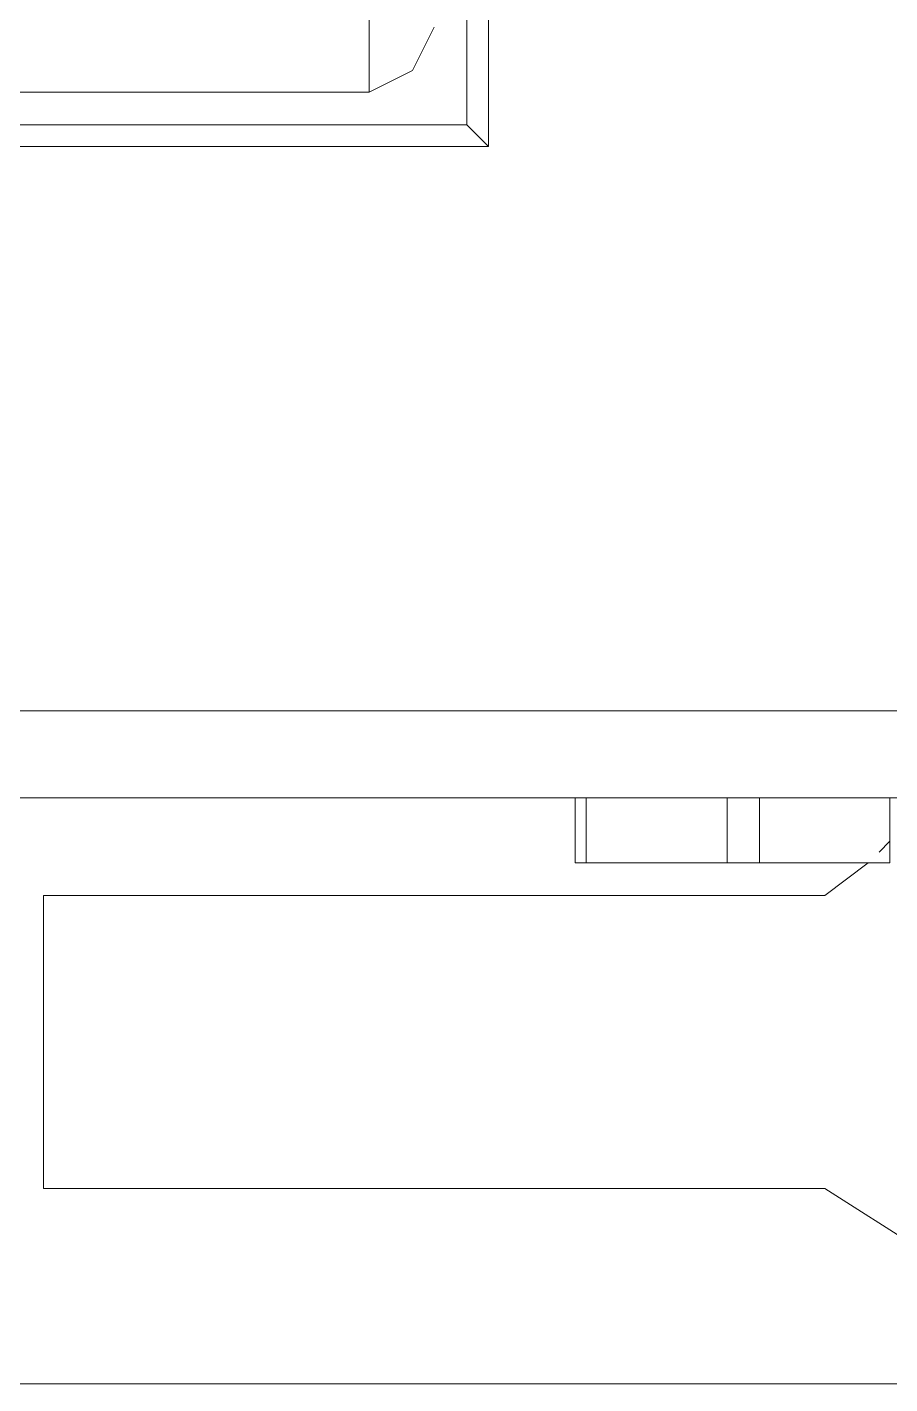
# Model space of a CAD drawing. Header units: millimetres. Extents: x -11 to 1219, y 0 to 1751.
# Drawn here: x 232.54 to 237.04, y 871.06 to 878.14 of the extents above; entities that cross this region are included whole.
import ezdxf

# ---------------------------------------------------------------- set-up
doc = ezdxf.new("R2010")
doc.units = ezdxf.units.MM
doc.header["$LTSCALE"] = 10
doc.layers.add('_MULTI_WIRE', color=9, linetype='CONTINUOUS')
doc.layers.add('PDF_Geometry', color=7, linetype='CONTINUOUS', true_color=0x151d1f)
doc.layers.get('_MULTI_WIRE').off()

# ---------------------------------------------------------------- blocks, each defined once
blk = doc.blocks.new('DVP-28SWS211R')
at = {"layer": 'PDF_Geometry', "color": 7, "lineweight": 9, "true_color": 0xffffff}
for p, q in [((28.3256, -72.287), (28.3256, -86.9597)), ((28.2123, -86.8464), (28.2123, -72.4003)), ((27.7024, -72.627), (27.7024, -86.6765)), ((27.929, -86.5632), (28.0423, -86.3366)), ((27.7024, -86.6765), (27.929, -86.5632)), ((27.7024, -86.6765), (15.1825, -86.6765)), ((14.9559, -86.8464), (28.2123, -86.8464)), ((28.3256, -86.9597), (28.2123, -86.8464)), ((14.8993, -86.9597), (28.3256, -86.9597)), ((-0.5099, -89.9056), (45.7175, -89.9056)), ((0, -90.3588), (45.2077, -90.3588)), ((28.7788, -90.3588), (28.7788, -90.6987)), ((28.8355, -90.3588), (28.8355, -90.6987)), ((29.5719, -90.3588), (29.5719, -90.6987)), ((29.7419, -90.3588), (29.7419, -90.6987)), ((30.4217, -90.6987), (30.4217, -90.3588)), ((30.4217, -90.3588), (30.4217, -90.6987)), ((30.4217, -90.5854), (30.3651, -90.642)), ((28.8355, -90.6987), (28.7788, -90.6987)), ((30.4217, -90.6987), (28.8355, -90.6987)), ((30.3084, -90.6987), (30.0818, -90.8687)), ((26.0029, -90.8686), (30.0818, -90.8686)), ((26.0029, -92.3983), (26.0029, -90.8687)), ((30.0818, -92.3983), (26.0029, -92.3983)), ((30.705, -92.7948), (30.0818, -92.3983)), ((45.2077, -93.4179), (18.6949, -93.4179))]:
    blk.add_line(p, q, dxfattribs=at)

msp = doc.modelspace()

# ---------------------------------------------------------------- block references
at = {"layer": '_MULTI_WIRE'}
msp.add_blockref('DVP-28SWS211R', (206.6221, 964.4776), dxfattribs=at)
msp.add_blockref('DVP-28SWS211R', (206.6221, 964.4776), dxfattribs=at)
msp.add_blockref('DVP-28SWS211R', (206.6221, 964.4776), dxfattribs=at)
msp.add_blockref('DVP-28SWS211R', (206.6221, 964.4776), dxfattribs=at)

doc.saveas('drawing.dxf')
